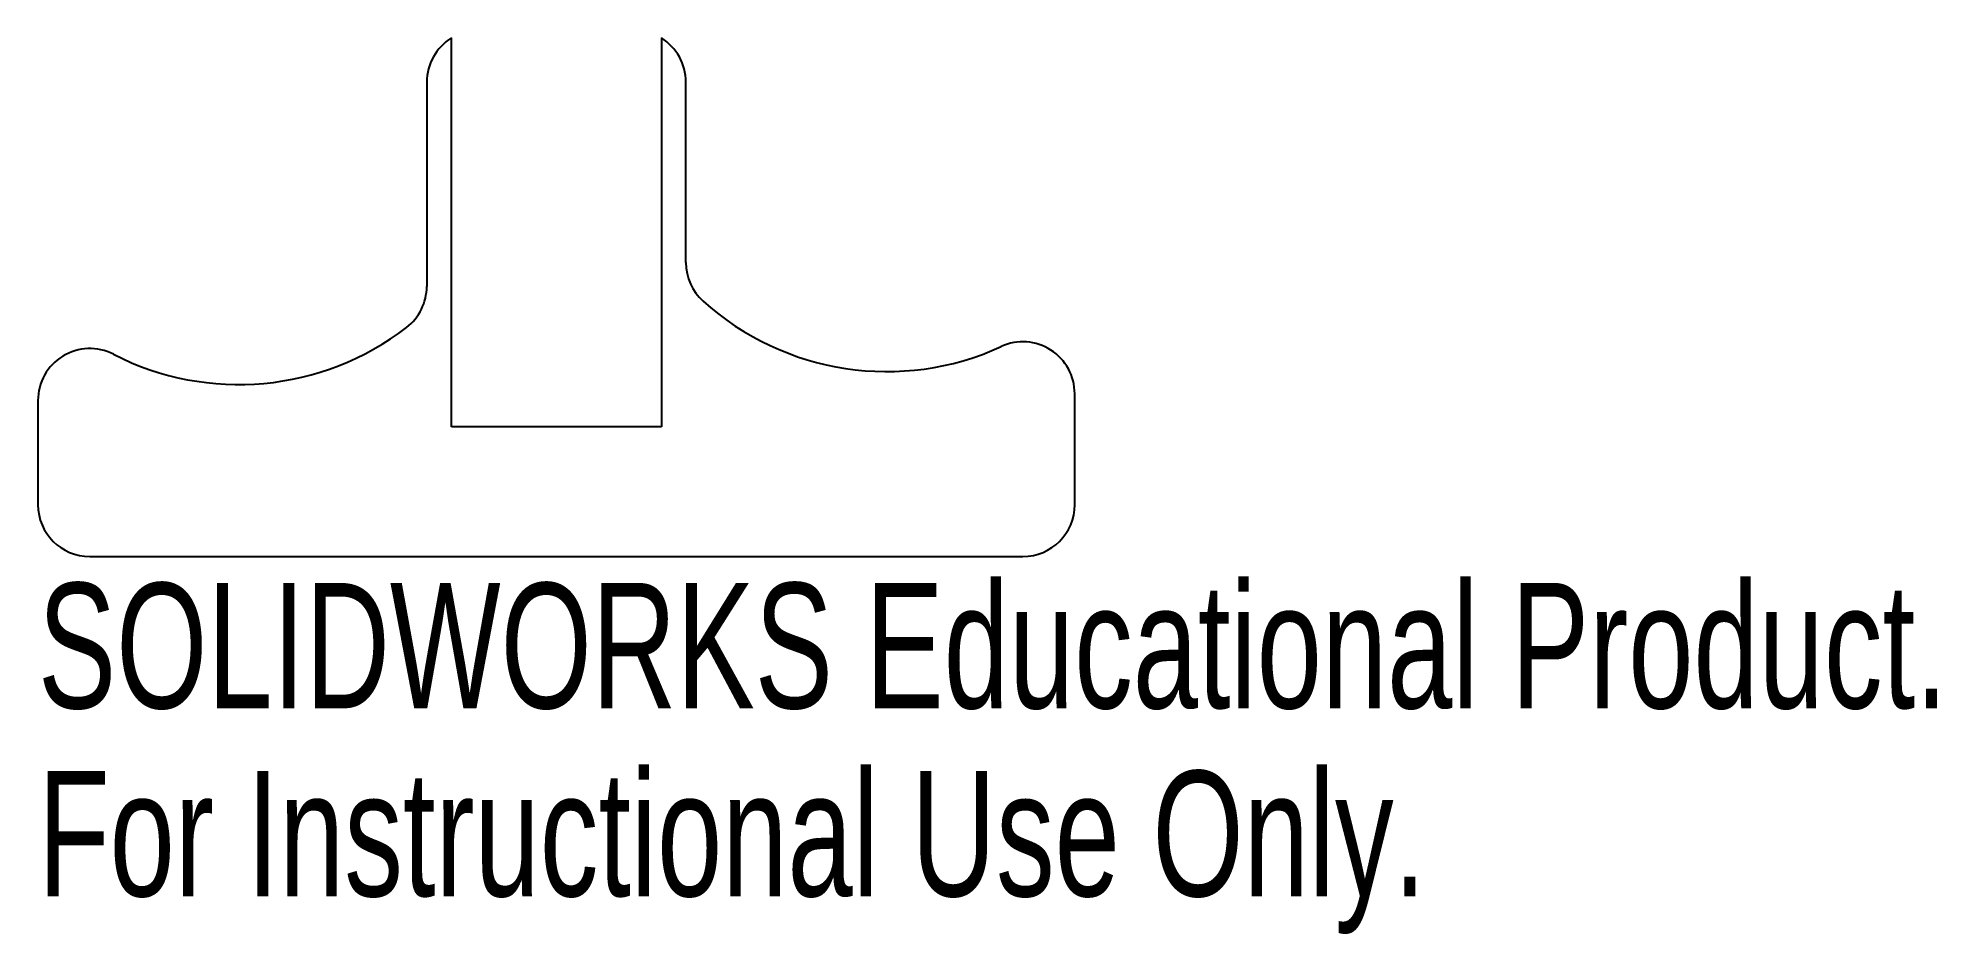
# Model space of a CAD drawing. Header units: millimetres. Extents: x 0 to 73.3, y -14.6 to 20.
import ezdxf

# ---------------------------------------------------------------- set-up
doc = ezdxf.new("R2010")
doc.units = ezdxf.units.MM
doc.styles.add('SLDTEXTSTYLE0', font='TXT', dxfattribs={"width": 0.7})

msp = doc.modelspace()

# ---------------------------------------------------------------- linework, layer by layer
at = {"color": 7, "linetype": 'Continuous', "lineweight": 25}
for p, q in [((15.95, 5.002), (15.95, 20.002)), ((24.05, 20.002), (24.05, 5.002)), ((15, 18.3), (15, 10.421)), ((25, 11.338), (25, 18.3)), ((0, 6.022), (0, 2)), ((40, 2), (40, 6.281)), ((24.05, 5.002), (15.95, 5.002)), ((2, 0), (38, 0))]:
    msp.add_line(p, q, dxfattribs=at)
for centre, radius, start, end in [((17, 18.3), 2, 121.66824, 180), ((23, 18.3), 2, 0, 58.33176), ((27, 11.338), 2, 180, 228.08004), ((13, 10.421), 2, 307.58928, 0), ((32.75, 17.742), 10.607, 228.08004, 294.61057), ((7.75, 17.241), 10.607, 242.86361, 307.58928), ((38, 6.281), 2, 0, 114.61057), ((2, 6.022), 2, 62.86361, 180), ((2, 2), 2, 180, 270), ((38, 2), 2, 270, 0)]:
    msp.add_arc(centre, radius, start, end, dxfattribs=at)

# ---------------------------------------------------------------- texts
at = {"color": 7, "linetype": 'Continuous', "char_height": 4.83362, "attachment_point": 1, "style": 'SLDTEXTSTYLE0'}
for s, insert in [('SOLIDWORKS Educational Product.', (0, -1.02)), ('For Instructional Use Only.', (0, -8.27))]:
    msp.add_mtext(s, dxfattribs=dict(at, insert=insert))

doc.saveas('drawing.dxf')
